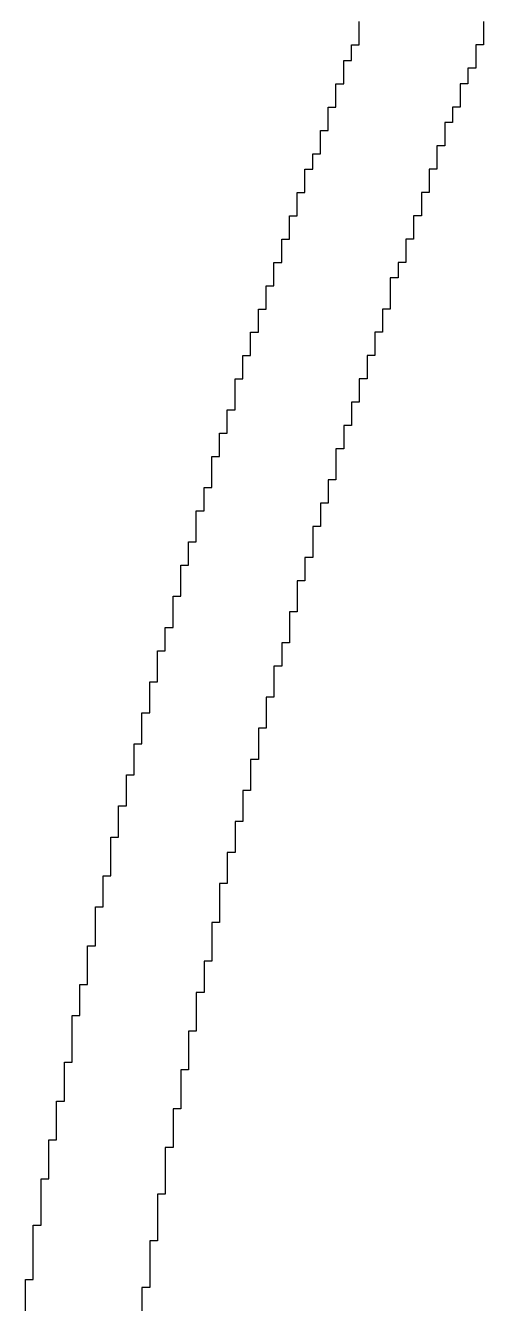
# Model space of a CAD drawing. Header units: millimetres. Extents: x 38.3 to 116.8, y 314 to 397.1.
# Drawn here: x 90.592 to 91.178, y 380.044 to 381.679 of the extents above; entities that cross this region are included whole.
import ezdxf

# ---------------------------------------------------------------- set-up
doc = ezdxf.new("R2010")
doc.units = ezdxf.units.MM
doc.layers.add('TopOverlay', color=2, linetype='Continuous')

# ---------------------------------------------------------------- blocks, each defined once
blk = doc.blocks.new('4S6TMP_L____85')
at = {"layer": 'TopOverlay'}
for p, q in [((-7.9135, 2.9598), (-7.9135, 2.9698)), ((-7.9135, 2.9499), (-7.9135, 2.9598)), ((-7.7546, 2.9698), (-7.7546, 2.9598)), ((-7.7546, 2.9598), (-7.7546, 2.9499)), ((-7.9135, 2.94), (-7.9135, 2.9499)), ((-7.7546, 2.9499), (-7.7546, 2.94)), ((-7.9234, 2.93), (-7.9234, 2.94)), ((-7.9234, 2.94), (-7.9135, 2.94)), ((-7.9234, 2.9201), (-7.9234, 2.93)), ((-7.7546, 2.94), (-7.7645, 2.94)), ((-7.7645, 2.94), (-7.7645, 2.93)), ((-7.7645, 2.93), (-7.7645, 2.9201)), ((-7.9334, 2.9102), (-7.9334, 2.9201)), ((-7.9334, 2.9201), (-7.9234, 2.9201)), ((-7.9334, 2.9002), (-7.9334, 2.9102)), ((-7.7645, 2.9102), (-7.7744, 2.9102)), ((-7.7744, 2.9102), (-7.7744, 2.9002)), ((-7.7645, 2.9201), (-7.7645, 2.9102)), ((-7.9334, 2.8903), (-7.9334, 2.9002)), ((-7.7744, 2.9002), (-7.7744, 2.8903)), ((-7.9433, 2.8804), (-7.9433, 2.8903)), ((-7.9433, 2.8903), (-7.9334, 2.8903)), ((-7.9433, 2.8704), (-7.9433, 2.8804)), ((-7.7744, 2.8903), (-7.7844, 2.8903)), ((-7.7844, 2.8903), (-7.7844, 2.8804)), ((-7.7844, 2.8804), (-7.7844, 2.8704)), ((-7.9433, 2.8605), (-7.9433, 2.8704)), ((-7.7844, 2.8704), (-7.7844, 2.8605)), ((-7.9532, 2.8506), (-7.9532, 2.8605)), ((-7.9532, 2.8605), (-7.9433, 2.8605)), ((-7.9532, 2.8406), (-7.9532, 2.8506)), ((-7.7844, 2.8605), (-7.7943, 2.8605)), ((-7.7943, 2.8605), (-7.7943, 2.8506)), ((-7.7943, 2.8506), (-7.7943, 2.8406)), ((-7.9632, 2.8208), (-7.9632, 2.8307)), ((-7.9632, 2.8307), (-7.9532, 2.8307)), ((-7.9532, 2.8307), (-7.9532, 2.8406)), ((-7.7943, 2.8406), (-7.8042, 2.8406)), ((-7.8042, 2.8406), (-7.8042, 2.8307)), ((-7.8042, 2.8307), (-7.8042, 2.8208)), ((-7.9632, 2.8108), (-7.9632, 2.8208)), ((-7.8042, 2.8208), (-7.8042, 2.8108)), ((-7.9731, 2.791), (-7.9731, 2.8009)), ((-7.9731, 2.8009), (-7.9632, 2.8009)), ((-7.9632, 2.8009), (-7.9632, 2.8108)), ((-7.8042, 2.8108), (-7.8142, 2.8108)), ((-7.8142, 2.8108), (-7.8142, 2.8009)), ((-7.8142, 2.8009), (-7.8142, 2.791)), ((-7.983, 2.7711), (-7.983, 2.781)), ((-7.983, 2.781), (-7.9731, 2.781)), ((-7.9731, 2.781), (-7.9731, 2.791)), ((-7.8142, 2.781), (-7.8241, 2.781)), ((-7.8241, 2.781), (-7.8241, 2.7711)), ((-7.8142, 2.791), (-7.8142, 2.781)), ((-7.983, 2.7612), (-7.983, 2.7711)), ((-7.8241, 2.7711), (-7.8241, 2.7612)), ((-7.993, 2.7413), (-7.993, 2.7512)), ((-7.993, 2.7512), (-7.983, 2.7512)), ((-7.983, 2.7512), (-7.983, 2.7612)), ((-7.8241, 2.7512), (-7.834, 2.7512)), ((-7.834, 2.7512), (-7.834, 2.7413)), ((-7.8241, 2.7612), (-7.8241, 2.7512)), ((-7.993, 2.7314), (-7.993, 2.7413)), ((-7.993, 2.7214), (-7.993, 2.7314)), ((-7.834, 2.7413), (-7.834, 2.7314)), ((-7.834, 2.7314), (-7.834, 2.7214)), ((-8.0029, 2.7115), (-8.0029, 2.7214)), ((-8.0029, 2.7214), (-7.993, 2.7214)), ((-7.834, 2.7214), (-7.844, 2.7214)), ((-7.844, 2.7214), (-7.844, 2.7115)), ((-8.0029, 2.7016), (-8.0029, 2.7115)), ((-8.0029, 2.6916), (-8.0029, 2.7016)), ((-7.844, 2.7115), (-7.844, 2.7016)), ((-7.844, 2.7016), (-7.844, 2.6916)), ((-8.0128, 2.6817), (-8.0128, 2.6916)), ((-8.0128, 2.6916), (-8.0029, 2.6916)), ((-8.0128, 2.6718), (-8.0128, 2.6817)), ((-7.844, 2.6916), (-7.8539, 2.6916)), ((-7.8539, 2.6916), (-7.8539, 2.6817)), ((-7.8539, 2.6817), (-7.8539, 2.6718)), ((-8.0128, 2.6618), (-8.0128, 2.6718)), ((-7.8539, 2.6718), (-7.8539, 2.6618)), ((-8.0228, 2.6519), (-8.0228, 2.6618)), ((-8.0228, 2.6618), (-8.0128, 2.6618)), ((-8.0228, 2.642), (-8.0228, 2.6519)), ((-7.8539, 2.6618), (-7.8638, 2.6618)), ((-7.8638, 2.6618), (-7.8638, 2.6519)), ((-7.8638, 2.6519), (-7.8638, 2.642)), ((-8.0327, 2.6221), (-8.0327, 2.632)), ((-8.0327, 2.632), (-8.0228, 2.632)), ((-8.0228, 2.632), (-8.0228, 2.642)), ((-7.8638, 2.642), (-7.8738, 2.642)), ((-7.8738, 2.642), (-7.8738, 2.632)), ((-7.8738, 2.632), (-7.8738, 2.6221)), ((-8.0327, 2.6121), (-8.0327, 2.6221)), ((-7.8738, 2.6221), (-7.8738, 2.6121)), ((-8.0426, 2.5923), (-8.0426, 2.6022)), ((-8.0426, 2.6022), (-8.0327, 2.6022)), ((-8.0327, 2.6022), (-8.0327, 2.6121)), ((-7.8738, 2.6022), (-7.8837, 2.6022)), ((-7.8837, 2.6022), (-7.8837, 2.5923)), ((-7.8738, 2.6121), (-7.8738, 2.6022)), ((-8.0426, 2.5823), (-8.0426, 2.5923)), ((-7.8837, 2.5923), (-7.8837, 2.5823)), ((-8.0526, 2.5625), (-8.0526, 2.5724)), ((-8.0526, 2.5724), (-8.0426, 2.5724)), ((-8.0426, 2.5724), (-8.0426, 2.5823)), ((-7.8837, 2.5724), (-7.8936, 2.5724)), ((-7.8936, 2.5724), (-7.8936, 2.5625)), ((-7.8837, 2.5823), (-7.8837, 2.5724)), ((-8.0526, 2.5525), (-8.0526, 2.5625)), ((-8.0526, 2.5426), (-8.0526, 2.5525)), ((-7.8936, 2.5625), (-7.8936, 2.5525)), ((-7.8936, 2.5525), (-7.8936, 2.5426)), ((-8.0625, 2.5327), (-8.0625, 2.5426)), ((-8.0625, 2.5426), (-8.0526, 2.5426)), ((-7.8936, 2.5426), (-7.9036, 2.5426)), ((-7.9036, 2.5426), (-7.9036, 2.5327)), ((-8.0625, 2.5227), (-8.0625, 2.5327)), ((-8.0625, 2.5128), (-8.0625, 2.5227)), ((-7.9036, 2.5327), (-7.9036, 2.5227)), ((-7.9036, 2.5227), (-7.9036, 2.5128)), ((-8.0724, 2.5029), (-8.0724, 2.5128)), ((-8.0724, 2.5128), (-8.0625, 2.5128)), ((-8.0724, 2.4929), (-8.0724, 2.5029)), ((-7.9036, 2.5128), (-7.9135, 2.5128)), ((-7.9135, 2.5128), (-7.9135, 2.5029)), ((-7.9135, 2.5029), (-7.9135, 2.4929)), ((-8.0724, 2.483), (-8.0724, 2.4929)), ((-7.9135, 2.4929), (-7.9135, 2.483)), ((-8.0824, 2.4631), (-8.0824, 2.4731)), ((-8.0824, 2.4731), (-8.0724, 2.4731)), ((-8.0724, 2.4731), (-8.0724, 2.483)), ((-7.9135, 2.483), (-7.9234, 2.483)), ((-7.9234, 2.483), (-7.9234, 2.4731)), ((-7.9234, 2.4731), (-7.9234, 2.4631)), ((-8.0824, 2.4532), (-8.0824, 2.4631)), ((-8.0824, 2.4433), (-8.0824, 2.4532)), ((-7.9234, 2.4532), (-7.9334, 2.4532)), ((-7.9334, 2.4532), (-7.9334, 2.4433)), ((-7.9234, 2.4631), (-7.9234, 2.4532)), ((-8.0923, 2.4333), (-8.0923, 2.4433)), ((-8.0923, 2.4433), (-8.0824, 2.4433)), ((-7.9334, 2.4433), (-7.9334, 2.4333)), ((-8.0923, 2.4234), (-8.0923, 2.4333)), ((-8.0923, 2.4135), (-8.0923, 2.4234)), ((-7.9334, 2.4234), (-7.9433, 2.4234)), ((-7.9433, 2.4234), (-7.9433, 2.4135)), ((-7.9334, 2.4333), (-7.9334, 2.4234)), ((-8.1022, 2.4035), (-8.1022, 2.4135)), ((-8.1022, 2.4135), (-8.0923, 2.4135)), ((-8.1022, 2.3936), (-8.1022, 2.4035)), ((-7.9433, 2.4135), (-7.9433, 2.4035)), ((-7.9433, 2.4035), (-7.9433, 2.3936)), ((-8.1022, 2.3837), (-8.1022, 2.3936)), ((-7.9433, 2.3936), (-7.9433, 2.3837)), ((-8.1122, 2.3638), (-8.1122, 2.3737)), ((-8.1122, 2.3737), (-8.1022, 2.3737)), ((-8.1022, 2.3737), (-8.1022, 2.3837)), ((-7.9433, 2.3837), (-7.9532, 2.3837)), ((-7.9532, 2.3837), (-7.9532, 2.3737)), ((-7.9532, 2.3737), (-7.9532, 2.3638)), ((-8.1122, 2.3539), (-8.1122, 2.3638)), ((-7.9532, 2.3638), (-7.9532, 2.3539)), ((-8.1221, 2.334), (-8.1221, 2.3439)), ((-8.1221, 2.3439), (-8.1122, 2.3439)), ((-8.1122, 2.3439), (-8.1122, 2.3539)), ((-7.9532, 2.3539), (-7.9632, 2.3539)), ((-7.9632, 2.3539), (-7.9632, 2.3439)), ((-7.9632, 2.3439), (-7.9632, 2.334)), ((-8.1221, 2.3241), (-8.1221, 2.334)), ((-8.1221, 2.3141), (-8.1221, 2.3241)), ((-7.9632, 2.3241), (-7.9731, 2.3241)), ((-7.9731, 2.3241), (-7.9731, 2.3141)), ((-7.9632, 2.334), (-7.9632, 2.3241)), ((-8.1221, 2.3042), (-8.1221, 2.3141)), ((-7.9731, 2.3141), (-7.9731, 2.3042)), ((-8.1321, 2.2943), (-8.1321, 2.3042)), ((-8.1321, 2.3042), (-8.1221, 2.3042)), ((-8.1321, 2.2843), (-8.1321, 2.2943)), ((-7.9731, 2.3042), (-7.9731, 2.2943)), ((-7.9731, 2.2943), (-7.9731, 2.2843)), ((-8.142, 2.2645), (-8.142, 2.2744)), ((-8.142, 2.2744), (-8.1321, 2.2744)), ((-8.1321, 2.2744), (-8.1321, 2.2843)), ((-7.9731, 2.2843), (-7.983, 2.2843)), ((-7.983, 2.2843), (-7.983, 2.2744)), ((-7.983, 2.2744), (-7.983, 2.2645)), ((-8.142, 2.2545), (-8.142, 2.2645)), ((-7.983, 2.2645), (-7.983, 2.2545)), ((-8.142, 2.2446), (-8.142, 2.2545)), ((-8.142, 2.2347), (-8.142, 2.2446)), ((-7.983, 2.2545), (-7.993, 2.2545)), ((-7.993, 2.2545), (-7.993, 2.2446)), ((-7.993, 2.2446), (-7.993, 2.2347)), ((-8.1519, 2.2247), (-8.1519, 2.2347)), ((-8.1519, 2.2347), (-8.142, 2.2347)), ((-8.1519, 2.2148), (-8.1519, 2.2247)), ((-7.993, 2.2347), (-7.993, 2.2247)), ((-7.993, 2.2247), (-7.993, 2.2148)), ((-8.1519, 2.2049), (-8.1519, 2.2148)), ((-7.993, 2.2148), (-8.0029, 2.2148)), ((-8.0029, 2.2148), (-8.0029, 2.2049)), ((-8.1619, 2.185), (-8.1619, 2.1949)), ((-8.1619, 2.1949), (-8.1519, 2.1949)), ((-8.1519, 2.1949), (-8.1519, 2.2049)), ((-8.0029, 2.2049), (-8.0029, 2.1949)), ((-8.0029, 2.1949), (-8.0029, 2.185)), ((-8.1619, 2.1751), (-8.1619, 2.185)), ((-8.1619, 2.1651), (-8.1619, 2.1751)), ((-8.0029, 2.1751), (-8.0128, 2.1751)), ((-8.0128, 2.1751), (-8.0128, 2.1651)), ((-8.0029, 2.185), (-8.0029, 2.1751)), ((-8.1718, 2.1552), (-8.1718, 2.1651)), ((-8.1718, 2.1651), (-8.1619, 2.1651)), ((-8.0128, 2.1651), (-8.0128, 2.1552)), ((-8.1718, 2.1453), (-8.1718, 2.1552)), ((-8.1718, 2.1353), (-8.1718, 2.1453)), ((-8.0128, 2.1453), (-8.0228, 2.1453)), ((-8.0228, 2.1453), (-8.0228, 2.1353)), ((-8.0128, 2.1552), (-8.0128, 2.1453)), ((-8.1817, 2.1155), (-8.1817, 2.1254)), ((-8.1817, 2.1254), (-8.1718, 2.1254)), ((-8.1718, 2.1254), (-8.1718, 2.1353)), ((-8.0228, 2.1353), (-8.0228, 2.1254)), ((-8.0228, 2.1254), (-8.0228, 2.1155)), ((-8.1817, 2.1055), (-8.1817, 2.1155)), ((-8.0228, 2.1155), (-8.0228, 2.1055)), ((-8.1817, 2.0956), (-8.1817, 2.1055)), ((-8.1817, 2.0857), (-8.1817, 2.0956)), ((-8.0228, 2.1055), (-8.0327, 2.1055)), ((-8.0327, 2.1055), (-8.0327, 2.0956)), ((-8.0327, 2.0956), (-8.0327, 2.0857)), ((-8.1917, 2.0757), (-8.1917, 2.0857)), ((-8.1917, 2.0857), (-8.1817, 2.0857)), ((-8.0327, 2.0857), (-8.0327, 2.0757)), ((-8.1917, 2.0658), (-8.1917, 2.0757)), ((-8.1917, 2.0559), (-8.1917, 2.0658)), ((-8.0327, 2.0658), (-8.0426, 2.0658)), ((-8.0426, 2.0658), (-8.0426, 2.0559)), ((-8.0327, 2.0757), (-8.0327, 2.0658)), ((-8.2016, 2.036), (-8.2016, 2.0459)), ((-8.2016, 2.0459), (-8.1917, 2.0459)), ((-8.1917, 2.0459), (-8.1917, 2.0559)), ((-8.0426, 2.0559), (-8.0426, 2.0459)), ((-8.0426, 2.0459), (-8.0426, 2.036)), ((-8.2016, 2.026), (-8.2016, 2.036)), ((-8.0426, 2.036), (-8.0426, 2.026)), ((-8.2016, 2.0161), (-8.2016, 2.026)), ((-8.2016, 2.0062), (-8.2016, 2.0161)), ((-8.0426, 2.026), (-8.0526, 2.026)), ((-8.0526, 2.026), (-8.0526, 2.0161)), ((-8.0526, 2.0161), (-8.0526, 2.0062)), ((-8.2115, 1.9962), (-8.2115, 2.0062)), ((-8.2115, 2.0062), (-8.2016, 2.0062)), ((-8.2115, 1.9863), (-8.2115, 1.9962)), ((-8.0526, 2.0062), (-8.0526, 1.9962)), ((-8.0526, 1.9962), (-8.0526, 1.9863)), ((-8.2115, 1.9764), (-8.2115, 1.9863)), ((-8.0526, 1.9863), (-8.0625, 1.9863)), ((-8.0625, 1.9863), (-8.0625, 1.9764)), ((-8.2215, 1.9565), (-8.2215, 1.9664)), ((-8.2215, 1.9664), (-8.2115, 1.9664)), ((-8.2115, 1.9664), (-8.2115, 1.9764)), ((-8.0625, 1.9764), (-8.0625, 1.9664)), ((-8.0625, 1.9664), (-8.0625, 1.9565)), ((-8.2215, 1.9466), (-8.2215, 1.9565)), ((-8.2215, 1.9366), (-8.2215, 1.9466)), ((-8.0625, 1.9466), (-8.0724, 1.9466)), ((-8.0724, 1.9466), (-8.0724, 1.9366)), ((-8.0625, 1.9565), (-8.0625, 1.9466)), ((-8.2215, 1.9267), (-8.2215, 1.9366)), ((-8.0724, 1.9366), (-8.0724, 1.9267)), ((-8.2314, 1.9168), (-8.2314, 1.9267)), ((-8.2314, 1.9267), (-8.2215, 1.9267)), ((-8.2314, 1.9068), (-8.2314, 1.9168)), ((-8.0724, 1.9267), (-8.0724, 1.9168)), ((-8.0724, 1.9168), (-8.0724, 1.9068)), ((-8.2314, 1.8969), (-8.2314, 1.9068)), ((-8.2314, 1.887), (-8.2314, 1.8969)), ((-8.0724, 1.9068), (-8.0824, 1.9068)), ((-8.0824, 1.9068), (-8.0824, 1.8969)), ((-8.0824, 1.8969), (-8.0824, 1.887)), ((-8.2314, 1.877), (-8.2314, 1.887)), ((-8.0824, 1.887), (-8.0824, 1.877)), ((-8.2413, 1.8671), (-8.2413, 1.877)), ((-8.2413, 1.877), (-8.2314, 1.877)), ((-8.2413, 1.8572), (-8.2413, 1.8671)), ((-8.0824, 1.8671), (-8.0923, 1.8671)), ((-8.0923, 1.8671), (-8.0923, 1.8572)), ((-8.0824, 1.877), (-8.0824, 1.8671)), ((-8.2413, 1.8472), (-8.2413, 1.8572)), ((-8.0923, 1.8572), (-8.0923, 1.8472)), ((-8.2513, 1.8274), (-8.2513, 1.8373)), ((-8.2513, 1.8373), (-8.2413, 1.8373)), ((-8.2413, 1.8373), (-8.2413, 1.8472)), ((-8.0923, 1.8472), (-8.0923, 1.8373)), ((-8.0923, 1.8373), (-8.0923, 1.8274)), ((-8.2513, 1.8174), (-8.2513, 1.8274)), ((-8.2513, 1.8075), (-8.2513, 1.8174)), ((-8.0923, 1.8174), (-8.1022, 1.8174)), ((-8.1022, 1.8174), (-8.1022, 1.8075)), ((-8.0923, 1.8274), (-8.0923, 1.8174)), ((-8.2513, 1.7976), (-8.2513, 1.8075)), ((-8.1022, 1.8075), (-8.1022, 1.7976)), ((-8.2612, 1.7777), (-8.2612, 1.7876)), ((-8.2612, 1.7876), (-8.2513, 1.7876)), ((-8.2513, 1.7876), (-8.2513, 1.7976)), ((-8.1022, 1.7976), (-8.1022, 1.7876)), ((-8.1022, 1.7876), (-8.1022, 1.7777)), ((-8.2612, 1.7678), (-8.2612, 1.7777)), ((-8.2612, 1.7578), (-8.2612, 1.7678)), ((-8.1022, 1.7678), (-8.1122, 1.7678)), ((-8.1122, 1.7678), (-8.1122, 1.7578)), ((-8.1022, 1.7777), (-8.1022, 1.7678)), ((-8.2612, 1.7479), (-8.2612, 1.7578)), ((-8.1122, 1.7578), (-8.1122, 1.7479)), ((-8.2711, 1.728), (-8.2711, 1.738)), ((-8.2711, 1.738), (-8.2612, 1.738)), ((-8.2612, 1.738), (-8.2612, 1.7479)), ((-8.1122, 1.7479), (-8.1122, 1.738)), ((-8.1122, 1.738), (-8.1122, 1.728)), ((-8.2711, 1.7181), (-8.2711, 1.728)), ((-8.2711, 1.7082), (-8.2711, 1.7181)), ((-8.1122, 1.728), (-8.1221, 1.728)), ((-8.1221, 1.728), (-8.1221, 1.7181)), ((-8.1221, 1.7181), (-8.1221, 1.7082)), ((-8.2711, 1.6982), (-8.2711, 1.7082)), ((-8.1221, 1.7082), (-8.1221, 1.6982)), ((-8.2811, 1.6883), (-8.2811, 1.6982)), ((-8.2811, 1.6982), (-8.2711, 1.6982)), ((-8.2811, 1.6784), (-8.2811, 1.6883)), ((-8.1221, 1.6982), (-8.1221, 1.6883)), ((-8.1221, 1.6883), (-8.1221, 1.6784)), ((-8.2811, 1.6684), (-8.2811, 1.6784)), ((-8.2811, 1.6585), (-8.2811, 1.6684)), ((-8.1221, 1.6784), (-8.1321, 1.6784)), ((-8.1321, 1.6784), (-8.1321, 1.6684)), ((-8.1321, 1.6684), (-8.1321, 1.6585)), ((-8.2811, 1.6486), (-8.2811, 1.6585)), ((-8.1321, 1.6585), (-8.1321, 1.6486)), ((-8.291, 1.6287), (-8.291, 1.6386)), ((-8.291, 1.6386), (-8.2811, 1.6386)), ((-8.2811, 1.6386), (-8.2811, 1.6486)), ((-8.1321, 1.6486), (-8.1321, 1.6386)), ((-8.1321, 1.6386), (-8.1321, 1.6287)), ((-8.291, 1.6188), (-8.291, 1.6287)), ((-8.291, 1.6088), (-8.291, 1.6188)), ((-8.1321, 1.6287), (-8.142, 1.6287)), ((-8.142, 1.6287), (-8.142, 1.6188)), ((-8.142, 1.6188), (-8.142, 1.6088)), ((-8.291, 1.5989), (-8.291, 1.6088)), ((-8.142, 1.6088), (-8.142, 1.5989)), ((-8.3009, 1.579), (-8.3009, 1.589)), ((-8.3009, 1.589), (-8.291, 1.589)), ((-8.291, 1.589), (-8.291, 1.5989)), ((-8.142, 1.5989), (-8.142, 1.589)), ((-8.142, 1.589), (-8.142, 1.579)), ((-8.3009, 1.5691), (-8.3009, 1.579)), ((-8.142, 1.579), (-8.1519, 1.579)), ((-8.1519, 1.579), (-8.1519, 1.5691)), ((-8.3009, 1.5592), (-8.3009, 1.5691)), ((-8.3009, 1.5492), (-8.3009, 1.5592)), ((-8.1519, 1.5691), (-8.1519, 1.5592)), ((-8.1519, 1.5592), (-8.1519, 1.5492)), ((-8.3109, 1.5294), (-8.3109, 1.5393)), ((-8.3109, 1.5393), (-8.3009, 1.5393)), ((-8.3009, 1.5393), (-8.3009, 1.5492)), ((-8.1519, 1.5492), (-8.1519, 1.5393)), ((-8.1519, 1.5393), (-8.1519, 1.5294)), ((-8.3109, 1.5194), (-8.3109, 1.5294)), ((-8.1519, 1.5294), (-8.1619, 1.5294)), ((-8.1619, 1.5294), (-8.1619, 1.5194)), ((-8.3109, 1.5095), (-8.3109, 1.5194)), ((-8.3109, 1.4996), (-8.3109, 1.5095)), ((-8.1619, 1.5194), (-8.1619, 1.5095)), ((-8.1619, 1.5095), (-8.1619, 1.4996)), ((-8.3208, 1.4797), (-8.3208, 1.4896)), ((-8.3208, 1.4896), (-8.3109, 1.4896)), ((-8.3109, 1.4896), (-8.3109, 1.4996)), ((-8.1619, 1.4996), (-8.1619, 1.4896)), ((-8.1619, 1.4896), (-8.1619, 1.4797)), ((-8.3208, 1.4698), (-8.3208, 1.4797)), ((-8.1619, 1.4797), (-8.1619, 1.4698)), ((-8.3208, 1.4598), (-8.3208, 1.4698)), ((-8.3208, 1.4499), (-8.3208, 1.4598)), ((-8.1619, 1.4698), (-8.1718, 1.4698)), ((-8.1718, 1.4698), (-8.1718, 1.4598)), ((-8.1718, 1.4598), (-8.1718, 1.4499)), ((-8.3208, 1.44), (-8.3208, 1.4499)), ((-8.3208, 1.43), (-8.3208, 1.44)), ((-8.1718, 1.4499), (-8.1718, 1.44)), ((-8.1718, 1.44), (-8.1718, 1.43)), ((-8.3307, 1.4201), (-8.3307, 1.43)), ((-8.3307, 1.43), (-8.3208, 1.43)), ((-8.1718, 1.43), (-8.1718, 1.4201)), ((-8.3307, 1.4101), (-8.3307, 1.4201)), ((-8.3307, 1.4002), (-8.3307, 1.4101)), ((-8.1718, 1.4101), (-8.1817, 1.4101)), ((-8.1817, 1.4101), (-8.1817, 1.4002)), ((-8.1718, 1.4201), (-8.1718, 1.4101)), ((-8.3307, 1.3903), (-8.3307, 1.4002)), ((-8.3307, 1.3803), (-8.3307, 1.3903)), ((-8.1817, 1.4002), (-8.1817, 1.3903)), ((-8.1817, 1.3903), (-8.1817, 1.3803)), ((-8.3307, 1.3704), (-8.3307, 1.3803)), ((-8.1817, 1.3803), (-8.1817, 1.3704)), ((-8.3407, 1.3505), (-8.3407, 1.3605)), ((-8.3407, 1.3605), (-8.3307, 1.3605)), ((-8.3307, 1.3605), (-8.3307, 1.3704)), ((-8.1817, 1.3704), (-8.1817, 1.3605)), ((-8.1817, 1.3605), (-8.1817, 1.3505)), ((-8.3407, 1.3406), (-8.3407, 1.3505)), ((-8.3407, 1.3307), (-8.3407, 1.3406)), ((-8.1817, 1.3505), (-8.1917, 1.3505)), ((-8.1917, 1.3505), (-8.1917, 1.3406)), ((-8.1917, 1.3406), (-8.1917, 1.3307)), ((-8.3407, 1.3207), (-8.3407, 1.3307)), ((-8.1917, 1.3307), (-8.1917, 1.3207))]:
    blk.add_line(p, q, dxfattribs=at)

msp = doc.modelspace()

# ---------------------------------------------------------------- block references
msp.add_blockref('4S6TMP_L____85', (98.933, 378.714))

doc.saveas('drawing.dxf')
